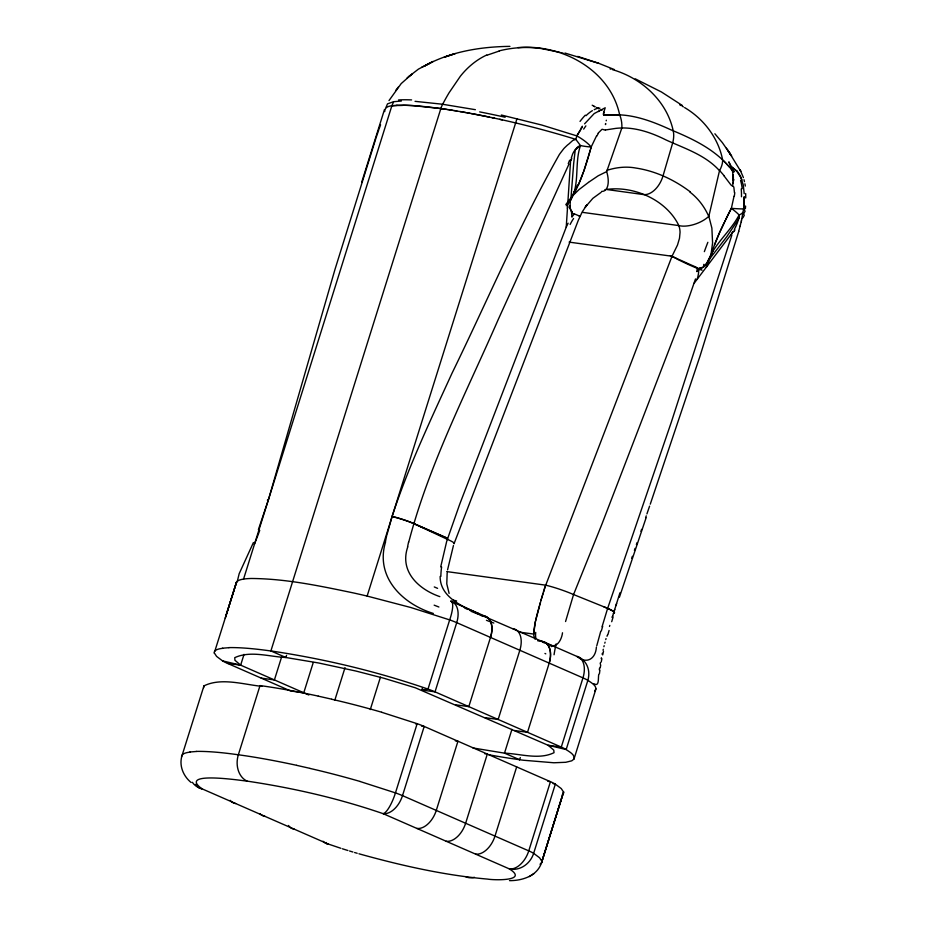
<?xml version="1.0" encoding="UTF-8"?>
<svg xmlns="http://www.w3.org/2000/svg" width="927" height="927" viewBox="0 0 927 927"><rect width="100%" height="100%" fill="white"/><g stroke="black" fill="none" stroke-linecap="round" stroke-linejoin="round"><path stroke-width="1.39" d="M571.785 212.016L572.434 212.689L570.047 207.972L570.221 202.213M744.254 197.254L744.254 196.675M733.361 177.752L733.257 174.612L733.245 180.151M570.858 199.537L573.674 163.465L575.238 149.919L576.339 148.436A19.212 18.957 -87.5 0 1 576.872 147.81M744.242 198.03L743.628 208.865L741.797 218.76M566.339 205.817C581.739 189.618 573.5 165.238 580.487 145.609A20.973 2.294 52.3 0 0 575.76 139.34C533.176 126.199 489.665 115.979 445.609 109.235M440.707 566.907L446.71 541.287L459.699 504.242L566.235 227.138L570.638 159.931L570.395 160.58M744.172 200.533L743.686 208.216M605.644 123.534L605.493 124.566L605.574 123.766M236.35 584.566C235.076 580.557 240.753 579.549 243.546 579.097A207.092 28.1 17.4 0 1 251.298 578.483C285.829 578.703 319.885 585.945 353.558 592.956A202.434 27.474 17.4 0 1 367.127 596.073L410.765 607.498L449.676 619.896A20.973 2.851 17.4 0 1 456.721 622.654L582.967 677.88A20.973 2.851 17.4 0 1 587.857 680.348C590.812 682.434 598.83 686.675 594.659 690.928M696.919 271.437L697.255 267.648M603.732 112.167L603.709 112.352A12.874 1.356 -60.8 0 1 604.01 111.611L605.192 107.775L594.195 113.569L584.578 123.847M745.378 208.702L745.586 206.026M734.474 192.804L733.836 187.115A2.329 1.796 -80.8 0 0 733.477 186.675L732.423 186.014A9.444 7.219 -84 0 1 730.858 184.832L724.033 175.863M447.173 572.782L446.779 583.859L449.12 593.407M598.772 674.346C597.938 677.73 599.642 687.591 593.697 683.605M533.894 630.337L533.79 635.829L535.076 639.178M533.929 630.07L534.914 623.964M606.235 120.8L606.316 120.209M599.306 669.862L599.549 668.112M734.033 196.211L731.368 208.355A20.973 3.476 32.8 0 1 739.097 214.994L738.981 215.759A3.337 0.892 -73.4 0 1 739.086 215.18L739.097 214.994A20.973 9.224 9.7 0 0 742.84 212.422L744.277 215.307L742.933 217.764M599.931 670.14L599.421 673.732M733.037 183.222L733.639 179.282L732.585 186.107M600.267 667.799L600.731 664.914M735.482 227.045A16.466 7.509 -65.3 0 0 737.938 221.101L738.97 215.864L739.004 216.617A2.804 0.788 -71.7 0 1 738.958 217.08M738.889 216.339L738.645 218.575M447.567 569.85L453.442 545.551M600.198 663.999L600.453 662.573M385.528 542.098C374.983 577 402.341 603.906 433.338 613.454M407.753 546.907C399.247 571.449 418.61 589.329 439.85 596.64M601.241 662.005L601.901 658.668M601.183 658.703L601.38 657.73M535.018 623.419L535.482 621.206M741.368 220.753L741.53 219.966M707.034 266.524L710.974 254.763L712.585 242.932L711.878 228.1L708.842 216.292L719.503 170.672A20.973 11.622 -46.2 0 0 722.62 159.873C718.367 137.949 703.674 118.853 684.613 107.578M440.406 108.494L413.291 105.655A255.933 34.739 17.4 0 0 403.5 105.284C398.286 106.176 384.531 103.43 384.717 111.576M602.121 654.288L602.341 653.292M535.609 620.638L536.13 618.344M408.726 542.191C428.969 464.647 466.154 392.886 498.123 319.769L569.027 163.975M602.689 654.937L603.512 651.333M741.102 221.97L740.43 224.855M387.335 533.442L392.051 516.536A20.973 2.851 17.4 0 1 413.813 523.662L415.794 524.52L413.848 523.558A20.973 2.851 17.4 0 0 392.086 516.42C408.204 467.15 430.499 420.221 452.052 373.164C487.579 300.325 519.317 225.377 559.201 154.786A55.157 54.705 -5.4 0 1 560.198 153.337L563.662 148.818A19.247 19.119 3.6 0 1 564.497 147.891L566.768 145.713A17.891 17.81 18.5 0 1 567.788 144.809L568.506 144.276A13.291 13.187 0.6 0 0 569.514 143.395L572.747 140.475L575.76 139.34L577.173 135.319M603.037 650.279L603.28 649.271M536.269 617.764L536.849 615.424M603.894 646.733L604.149 645.713M536.988 614.833L539.456 605.679M604.81 643.176L605.076 642.156M740.128 226.014L738.668 231.426M738.437 219.34L726.629 236.918L709.41 259.143L709.873 258.17M605.76 639.595L606.038 638.564M596.768 645.771L600.731 631.333M596.397 647.139C595.632 658.97 586.64 664.474 577.011 656.455L543.234 641.681A20.973 13.013 -66.4 0 1 549.201 663.106L527.509 732.307L514.311 730.488M596.467 136.037L591.171 147.022L589.12 154.288M501.333 115.018L541.785 125.041L576.837 135.898A20.973 6.28 30.3 0 1 591.171 147.022L590.569 149.201M562.504 632.782C561.739 639.584 556.582 649.607 548.506 644.184M565.563 621.53L573.558 594.543L601.913 524.172L688.193 299.931L695.505 278.934M590.36 149.931L584.045 170.417L578.216 185.412M539.63 605.041L540.36 602.504M607.845 634.798L609.085 630.476M541.298 599.282L535.389 621.646L533.685 634.068L519.259 632.11M602.052 626.768L607.648 608.332L671.252 422.353L731.832 235.191M588.912 155.006L588.483 156.454M540.928 600.534L542.26 596.049M541.484 598.633L543.037 593.465M609.491 626.443L609.815 625.389M588.263 157.184L586.942 161.53M542.457 595.401L543.801 590.986M543.431 592.168L545.099 586.779M611.693 621.704L613.048 617.278M225.261 618.17L236.095 583.315M544.219 589.607L544.809 587.695M612.202 617.509L612.677 615.968M541.739 862.133L563.465 792.168L541.472 862.84C537.173 876.085 522.133 880.731 509.514 880.65M545.006 587.058L672.017 256.246L677.51 245.018L679.503 238.251L680.059 232.225A30.209 25.632 -31.9 0 0 678.854 225.597M596.003 688.726L573.998 759.039L571.808 760.8L565.794 762.284L553.871 762.77L523.442 760.244L519.63 759.746L504.497 753.141L472.932 747.962M214.786 651.299L236.628 581.866L225.62 616.698M361.762 182.063L384.473 109.548M261.924 686.351C243.592 684.532 221.298 677.313 203.94 685.887L181.959 755.795C178.888 765.609 183.349 776.212 191.101 782.481M243.546 579.097L391.912 105.643L393.674 101.703L401.345 101.031M268.262 500.198L258.39 529.641M214.485 653.176L216.594 656.409L222.561 660.881A20.973 2.851 17.4 0 0 227.439 663.338L240.649 665.157L244.033 654.346M260.047 685.528L238.366 754.717A20.973 16.13 -82.1 0 0 247.138 781.125C293.268 787.996 338.958 798.506 383.094 813.651L509.34 868.889C529.004 881.276 494.01 880.233 487.683 879.109C444.021 875.273 401.09 865.505 358.934 853.779M573.998 759.039C575.157 754.427 569.155 751.855 566.177 749.537L548.089 745.262L415.308 687.776L383.708 678.193L356.026 671.067L318.54 662.967L285.887 657.51L270.893 650.928L440.858 108.552A20.973 16.13 -82.1 0 1 442.642 104.264L444.948 99.977A215.296 166.234 -82.2 0 1 449.05 92.804L460.36 76.234A85.887 66.315 -82.2 0 1 486.721 55.017M281.646 656.861L274.415 679.931L261.217 678.124M286.559 655.343L285.887 657.51C269.305 656.71 250.348 650.36 234.751 657.66L234.937 660.267L240.649 665.157L308.876 695.007M313.256 662.504L303.778 692.77L290.568 690.963L227.439 663.338M367.127 596.073L516.988 118.644M334.821 700.186L345.029 667.625M370.29 709.572L380.452 677.139M586.721 162.248L586.038 164.415M511.947 729.352L504.497 753.141C520.534 753.813 539.05 760.047 554.022 752.689L553.767 750.094L548.089 745.262L561.287 747.081L582.967 677.88A20.973 13.013 -66.4 0 0 577.011 656.455A20.973 18.447 -61.8 0 1 587.857 680.348L566.177 749.537A20.973 2.851 17.4 0 0 561.287 747.081L435.03 691.855L421.831 690.036L422.515 687.869M421.831 690.036L427.984 689.085L449.676 619.896A20.973 5.446 -68.6 0 0 450.754 601.217L484.508 615.991A20.973 13.013 -66.4 0 1 490.487 637.428L468.807 706.629L455.609 704.81M516.663 766.907L494.983 836.096A20.973 13.013 -66.4 0 1 475.574 854.115M519.63 759.746L520.302 757.579M612.318 617.127L619.943 592.793M541.472 862.84L563.152 793.639M614.114 611.38L614.728 609.456M615.968 605.54L616.606 603.558M585.806 165.145L584.369 169.467M571.264 158.181L572.098 155.585A16.466 15.979 -62.2 0 1 575.169 149.861L580.487 145.609A20.973 2.399 12.2 0 0 591.171 147.022M517.973 47.625C561.646 43.743 610.105 69.768 619.653 114.832A20.973 13.279 -88.1 0 1 621.866 127.961L606.675 171.599A20.973 10.22 67.5 0 1 601.577 191.425M619.433 597.185L646.096 517.799M375.771 138.702L334.983 269.421L268.506 499.456A20.973 2.827 17.4 0 0 268.274 501.078M376.084 137.764L376.721 135.852M377.011 135.006L378.737 130M631.681 558.321L632.365 556.304M634.404 550.337L635.076 548.39M636.385 544.543L637.046 542.643M640.939 531.287L641.6 529.375M650.267 504.172L700.001 356.142L738.205 233.094A55.157 9.212 -72.9 0 0 738.784 231.356M584.126 170.186L583.628 171.622M645.586 517.787L646.258 515.852M646.919 513.906L649.595 506.119M583.373 172.352L580.406 180.232M379.27 128.505L379.653 127.428M379.908 126.709L380.591 124.832M706.293 267.046C710.928 246.315 729.537 233.314 739.097 214.994M712.596 251.472L710.43 256.918M712.249 250.603L719.514 232.735L728.622 213.685M454.103 543.558L578.39 220.081L582.283 211.808L587.011 204.751L585.424 206.941M714.404 244.983L716.814 239.027M253.407 542.562L239.178 573.686L237.242 581.611M580.117 180.939L575.632 190.846A110.383 110.093 79.7 0 1 574.578 192.955M717.092 238.343L717.695 236.941M717.996 236.234L718.599 234.832M710.314 257.185L710.198 257.428A26.895 16.663 -67 0 1 709.734 258.401L709.41 259.143M718.923 234.079L719.792 232.121M565.818 204.589L572.005 196.431L574.613 191.113M733.234 231.82L733.512 231.182L694.23 283.141M720.14 231.344L720.766 229.966M721.079 229.27L724.265 222.48M566.235 227.138L568.135 223.21M724.613 221.75L725.273 220.394M725.656 219.629L726.594 217.729M734.3 229.502L735.54 227.08M726.942 217.034L727.614 215.69M728.008 214.902L729.989 211.008M728.958 213.025L731.368 208.355A20.973 0.811 5.1 0 0 743.628 208.865L745.111 211.263L743.802 213.407M203.94 685.887L203.639 687.776M730.337 210.348L731.368 208.355M577.15 135.354L582.237 127.15M577.463 134.821L580.615 129.629M389.004 100.591L401.171 83.615L411.889 74.16L407.173 77.81M598.135 133.164L601.913 129.398A2.329 1.808 -80.9 0 1 602.423 129.34L603.604 129.664A9.444 7.3 -84.3 0 0 605.447 130.012M585.261 207.15L592.851 198.343L601.102 192.341M398.262 87.138L395.609 90.603M572.04 216.802L574.369 213.894L579.734 216.142M576.861 147.799L578.031 146.675A2.804 2.781 55.4 0 1 578.518 146.408L579.607 146.072A3.337 3.314 42.7 0 0 580.302 145.736L580.487 145.609M572.052 196.373L579.132 189.49L588.46 182.387M700.893 268.135A8.737 6.918 -87.6 0 1 699.445 268.239L703.419 267.08L707.625 262.318L704.277 266.408L696.895 271.623M408.749 76.605L418.436 69.119L429.456 63.418M588.819 182.132L598.216 175.771L606.675 171.599M529.259 876.618L533.964 873.593M433.083 61.449L424.74 65.84C450.58 51.588 480.707 46.709 509.931 46.373M431.136 62.457L421.588 67.323M486.791 55.284L499.236 51.043M599.479 110.371L601.982 110.267M453.291 54.253L444.3 57.184L455.412 53.581M604.867 189.838L605.922 189.571M606.467 189.456C634.056 185.585 666.525 199.989 678.865 225.585A20.973 10.012 -20.6 0 0 708.842 216.292M393.674 101.703L387.509 103.859L386.072 107.231M415.609 723.929L417.15 723.686A20.973 2.851 17.4 0 1 424.195 726.444L550.441 781.681A20.973 2.851 17.4 0 1 555.331 784.138L561.252 788.564L563.384 791.774M222.387 648.216L228.957 647.683M189.861 752.006L196.42 751.473M392.77 105.782L397.08 105.4M608.703 115.122L603.732 114.936L603.72 112.399L603.292 114.357L604.126 115.087M609.954 115.041C631.322 113.221 651.994 121.147 671.067 129.896C690.545 137.972 710.349 147.161 725.262 162.503M611.484 114.948L606.884 115.249M611.982 114.913L614.369 114.821M605.447 129.977L615.574 128.413A103.986 80.081 -81.3 0 1 621.855 127.984M621.866 127.961C637.266 127.741 652.214 133.048 665.829 139.861C684.311 148.343 704.856 154.716 719.097 170.244M614.914 114.809L616.988 114.786M617.475 114.786L619.653 114.832M480.928 615.516L484.079 615.934M415.053 101.344L442.167 104.195L475.377 109.687M540.823 48.494L538.691 48.239A177.752 137.242 -82.2 0 0 499.224 50.858M541.322 48.552L559.978 52.364M607.359 189.606L643.326 194.543A20.939 13.001 -66.4 0 0 662.956 176.084L672.515 143.488A20.973 13.024 -66.5 0 0 673.662 136.918A20.973 13.013 -66.3 0 0 673.245 130.939C666.872 100.869 641.322 77.891 612.423 69.618M582.573 212.364L678.865 225.585M569.108 242.109L672.017 256.246L679.758 259.908M446.675 571.577L545.609 585.157M537.706 640.777L543.152 641.658M484.96 717.649L498.158 719.468L519.838 650.267A20.973 13.013 -66.4 0 0 512.851 628.633M421.553 726.084L424.195 726.444L402.503 795.644A20.973 13.013 -66.4 0 1 383.094 813.651A20.973 5.539 -70.5 0 0 395.458 792.886L417.15 723.686L381.727 712.295M455.331 740.858L457.961 741.218L436.281 810.418A20.973 13.013 -66.4 0 1 416.872 828.425M484.682 753.697L487.312 754.057L465.632 823.257A20.973 13.013 -66.4 0 1 446.223 841.264M547.799 781.31L550.441 781.681L528.761 850.87A20.973 13.013 -66.4 0 1 509.34 868.889A20.973 18.366 -58.2 0 0 533.651 853.338L555.331 784.138L553.071 783.605M247.138 781.125C243.106 780.835 176.987 770.499 201.912 788.773L328.158 843.999L340.835 848.275M440.383 108.494L446.582 109.386M440.858 108.552L442.735 108.818M270.893 650.928C324.241 658.888 376.988 671.461 427.984 689.085A20.973 2.851 17.4 0 1 435.03 691.855L456.721 622.654A20.973 13.013 -66.4 0 0 450.754 601.217M443.685 108.957L444.636 109.096M447.579 109.537L448.575 109.687M449.572 109.838L450.592 110M451.611 110.162L452.643 110.325M453.674 110.487L454.728 110.661M455.783 110.834L456.849 111.008M460.082 111.553L461.183 111.75M462.283 111.935L465.632 112.526M466.768 112.735L470.209 113.361M471.368 113.569L472.538 113.789M492.04 117.671L494.578 118.204M499.699 119.316L502.283 119.884M318.309 696.154L331.53 699.143M296.628 765.343L309.85 768.332M222.561 660.881L240.649 665.157M564.925 53.048L598.819 63.349L614.242 69.525M561.38 52.746L563.454 53.349M610.093 68.934L610.87 69.154M357.185 853.269L354.601 852.516M360.047 781.496L395.458 792.886A20.973 2.851 17.4 0 1 402.503 795.644L528.761 850.87A20.973 2.851 17.4 0 1 533.651 853.338L539.56 857.753L541.704 860.963M352.897 852.006L349.549 851.009M347.915 850.511L342.364 848.773M577.73 56.396L598.819 63.349M542.191 641.507L476.548 613.118M475.238 612.596L475.887 612.863M606.687 607.938L607.648 608.332A20.973 2.851 17.4 0 1 613.512 613.292M606.328 607.788L573.604 594.566A20.95 2.051 19.2 0 0 559.155 589.085A21.008 2.005 19.1 0 0 545.725 585.215M413.848 523.558L447.614 538.332L416.2 524.705M470.093 610.499L469.456 610.233M479.004 613.732L477.672 613.176M464.914 608.321L465.493 608.576M466.687 609.074L467.59 609.445M416.096 524.659L447.266 539.294A20.95 2.039 19.2 0 1 454.16 543.152M416.941 525.018L417.695 525.354M476.999 612.886L476.327 612.596M744.207 193.673L743.234 184.797L740.789 177.416L736.838 171.379L731.206 166.362L728.807 161.854L731.044 167.231A12.874 12.086 -82.8 0 0 731.866 168.459L734.022 171.889L733.118 170.035M475.655 612.307C460.29 605.621 439.931 596.049 440.151 576.432M603.732 606.733L607.614 608.448A20.973 2.851 17.4 0 1 613.477 613.407M548.355 644.114L546.385 643.211M635.262 78.841L661.426 91.97L682.376 105.504M597.892 108.181L598.912 108.679L597.845 108.158L598.378 108.424M596.826 107.671L597.648 108.065M596.385 107.451L597.185 107.845M594.613 106.559L593.998 106.246L595.064 106.779M731.148 166.767L735.308 169.792A22.561 22.19 -81 0 1 736.571 170.858M679.792 104.867L681.009 105.516M593.373 105.887L592.191 105.203M682.214 106.188L683.419 106.872M733.744 171.796L729.711 167.358M543.129 642.075L541.947 641.357A20.973 13.071 -67.6 0 1 549.201 663.106M543.06 642.029L544.416 642.886M543.257 642.156L544.01 642.62M690.186 191.796C674.381 179.85 655.621 171.008 635.934 168.065A85.087 62.132 -59.1 0 0 606.664 170.441M730.812 167.405L733.002 169.884M723.651 160.881L728.355 165.817M725.586 162.839L726.212 163.5M726.525 163.836L727.672 165.076M714.891 133.766L722.342 142.607L731.681 156.026M728.193 165.655L729.804 167.463M728.645 166.153L729.236 166.814M731.936 169.954L731.183 169.073M571.669 211.854L570.939 210.788M728.865 151.935L740.789 171.379L740.024 169.664M726.397 148.216L730.511 154.369L727.66 150.081M740.198 170.105L743.408 177.578M570.557 209.908L570.151 208.54M744.451 181.646L743.999 179.711M732.214 169.641L733.384 177.324M744.926 183.813L745.296 186.06M570.047 207.961L569.966 207.324M571.947 216.964L571.438 211.541M569.931 206.976L569.885 205.91M710.441 257.532A25.655 16.408 -67.1 0 1 710.094 258.285M708.97 258.888A21.599 13.221 -67 0 1 707.266 261.97M699.456 268.482A11.124 8.76 80 0 1 697.22 268.1M702.063 270.197A20.997 1.448 24.8 0 1 676.756 258.9M696.49 267.312A20.962 0.603 24.2 0 1 680.58 260.197M731.299 234.983A89.537 78.528 -71.2 0 1 732.712 231.576M734.149 231.495A30.417 20.985 -68.5 0 1 734.914 229.861M698.715 271.46A34.206 29.988 -69.5 0 1 697.127 279.409M719.572 170.556A103.986 80.742 -81.5 0 1 724.114 175.759M704.346 251.646A117.613 43.917 -68.6 0 1 707.857 242.306M689.966 192.109A85.087 70.371 -57.6 0 1 708.738 216.362M734.763 192.828A43.754 35.597 -78.7 0 1 734.3 196.257M703.883 264.334A78.274 26.663 -74.2 0 1 703.535 265.307M743.918 197.277A92.352 77.115 -81.9 0 1 743.871 199.873M741.218 188.934A66.165 57.81 -80.5 0 1 741.484 196.756M740.557 180.498A37.845 34.241 -79.8 0 1 742.191 188.749M736.768 170.707A27.486 26.941 -34.1 0 1 741.913 179.942M535.864 638.008A19.49 7.729 -64.5 0 1 535.725 632.423M493.824 623.048A65.157 9.455 25.3 0 1 486.443 620.302M437.579 588.344A62.943 2.897 23.2 0 1 434.276 586.942M569.595 160.255A89.525 59.699 -69.5 0 1 568.251 163.615M571.774 158.332A30.406 26.223 -69.5 0 1 571.136 160.128M571.924 196.64A27.462 24.902 -67.6 0 0 571.611 197.393L571.519 197.648A25.944 23.465 -67.6 0 0 571.136 198.668M571.02 199.108A25.296 22.897 -67.6 0 1 571.646 197.405M569.989 202.179A21.495 19.467 -67.7 0 1 570.777 199.027M574.126 214.218A11.124 7.567 85.9 0 1 572.26 213.337M570.14 224.45A34.206 22.874 -68.4 0 1 573.581 218.517M577.486 185.087A117.613 116.176 -79.9 0 1 573.871 192.573M596.71 136.234A43.754 32.352 -77 0 1 598.355 133.384M567.95 207.045A78.274 64.844 -53.1 0 1 567.22 208.007M581.009 128.274A92.352 65.33 -78.4 0 1 582.376 126.234M580.024 121.391A66.165 43.639 -75.4 0 1 585.331 115.145M586.038 115.69A37.845 23.105 -73.5 0 1 592.388 110.661M594.195 109.71A27.486 10.649 -59.8 0 1 599.954 108.181M598.564 111.518A22.561 8.957 -69.2 0 1 599.34 111.078M396.744 105.319A258.343 35.064 17.4 0 1 440.198 108.54M268.065 501.02A20.973 2.839 17.4 0 1 268.471 499.549M484.323 616.49A38.679 3.893 21.5 0 1 470.962 611.264M483.767 615.91A20.973 12.966 -65.1 0 1 490.487 637.428M453.152 600.151A29.838 5.632 29.2 0 1 456.652 600.974M519.421 759.653A261.194 35.446 17.4 0 1 488.935 754.787M545.771 653.836A81.402 2.167 26.4 0 1 544.96 653.442M228.772 647.614A261.194 35.446 17.4 0 1 271.078 651.009M214.114 653.06A151.901 20.614 17.4 0 1 222.723 648.332M438.888 607.011A81.402 3.279 21.5 0 1 434.16 605.157M550.592 645.644A65.157 3.998 31.4 0 1 551.716 646.64M554.056 654.763A62.99 5.921 -72.8 0 1 556.084 643.941M601.391 630.777A127.092 20.521 -71.6 0 1 602.689 626.304M607.011 636.27A144.496 35.249 -70.7 0 1 607.301 635.227M712.029 252.909A110.383 31.692 -68.8 0 1 712.84 250.73M740.383 224.89A19.247 3.673 -72.5 0 1 740.094 226.049M741.519 220.58A17.891 3.928 -72 0 1 741.252 221.831M741.588 219.884A13.291 2.375 -73.3 0 1 741.855 218.691M738.9 218.482A19.212 7.184 -70 0 1 738.692 219.282M733.628 170.892A12.677 4.206 62.8 0 1 732.017 168.981M745.667 193.546A80.035 71.506 -79.3 0 1 745.714 197.984M676.246 258.494A21.089 0.603 24.2 0 1 670.383 255.643M259.734 530.371A81.854 18.957 -70.5 0 1 254.299 544.381M454.149 543.152A21.008 2.063 19.4 0 1 453.824 543.674M440.87 576.397A62.99 59.305 -47.1 0 1 441.623 567M407.579 546.895A127.092 116.872 -53.2 0 1 408.552 542.168M385.377 542.086A144.496 127.938 -57.3 0 1 387.185 533.419M378.992 129.015A55.157 8.946 -75 0 1 379.259 128.274M579.329 215.898A21.112 0.614 23.4 0 1 578.83 215.736M606.687 114.844A12.677 8.308 37.9 0 1 604.045 114.716M583.674 129.108A80.035 50.475 -73.8 0 1 585.876 125.875M570.035 202.19A21.402 19.293 -67.8 0 1 570.684 199.49M479.676 111.889A240.035 33.302 17.6 0 1 505.157 117.242M473.709 114.009A254.044 34.473 17.4 0 1 489.526 117.138M398.529 99.954A243.129 34.612 18.1 0 1 411.588 99.919M542.098 861.079A151.796 20.603 17.4 0 1 540.012 864.196M563.778 791.89A151.796 20.603 17.4 0 1 562.341 794.59M196.246 751.415A261.194 35.446 17.4 0 1 238.552 754.81A259.606 35.238 17.4 0 1 296.524 765.285M181.588 756.861A151.901 20.614 17.4 0 1 190.197 752.121M260.244 685.609A259.606 35.238 17.4 0 1 318.204 696.096M310.047 768.448A151.796 20.603 17.4 0 1 359.989 781.426M331.727 699.259A151.796 20.603 17.4 0 1 381.681 712.226M294.38 829.225A20.973 13.013 -66.4 0 1 288.471 825.459M265.029 816.386A20.973 13.013 -66.4 0 1 259.977 813.709M326.119 842.504A20.973 5.539 -70.5 0 0 328.158 843.999A20.973 13.013 -66.4 0 1 323.048 841.252M235.678 803.547A20.973 13.013 -66.4 0 1 230.186 800.337M192.329 782.295A20.973 18.366 -58.2 0 0 201.912 788.773A20.973 13.013 -66.4 0 1 195.551 784.312M474.45 877.324A20.973 16.257 -82.3 0 1 465.76 876.757M733.361 178.332L733.199 179.85L733.361 178.332"/></g></svg>
